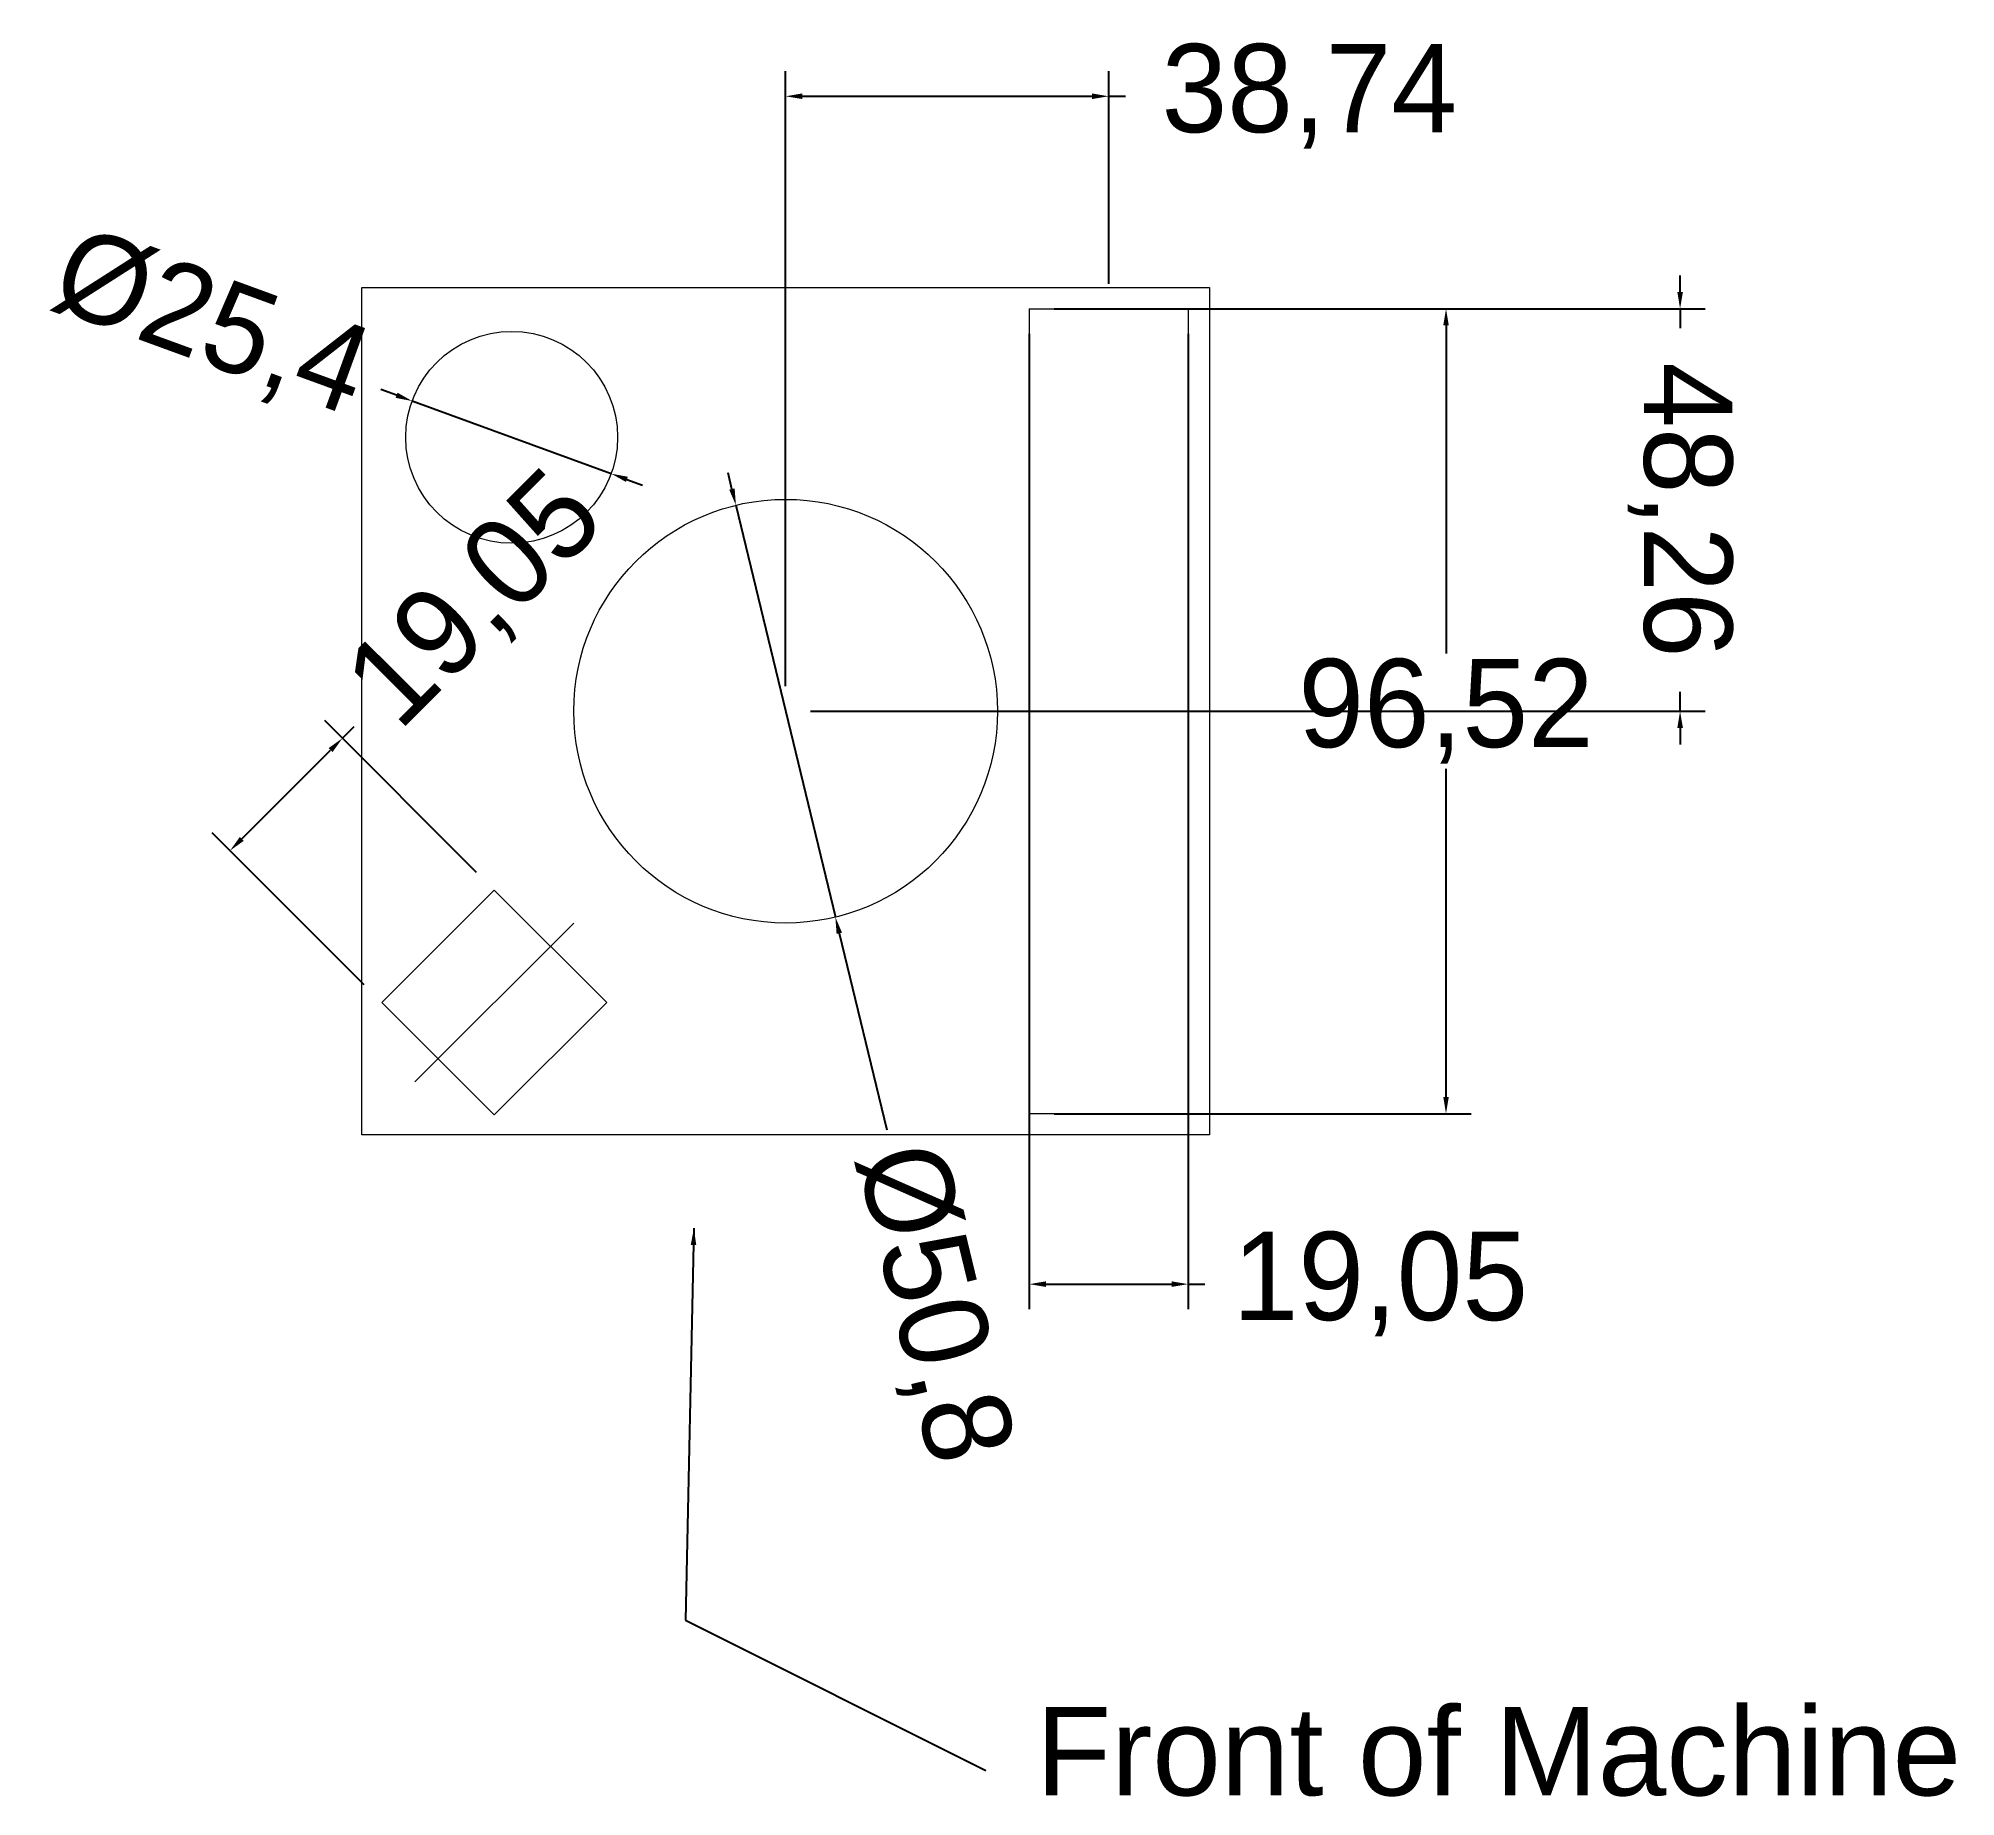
# Model space of a CAD drawing. Header units: millimetres. Extents: x -90 to 140, y -130 to 81.
import ezdxf

# ---------------------------------------------------------------- set-up
doc = ezdxf.new("R2010")
doc.units = ezdxf.units.MM
doc.layers.add('Dims', color=1, linetype='Continuous')
doc.layers.add('Geometry', color=1, linetype='Continuous')
doc.styles.add('Arial10.583300', font='arial.ttf', dxfattribs={"height": 0.2})
doc.dimstyles.new('ISO-25', dxfattribs={"dimtxt": 2.5, "dimasz": 2.5, "dimexe": 1.25, "dimexo": 0.625, "dimtad": 1, "dimtxsty": 'Standard', "dimcen": 2.5, "dimadec": 0, "dimazin": 0, "dimtfac": 1, "dimtmove": 0, "dimatfit": 3, "dimfxl": 1, "dimarcsym": 0})

# ---------------------------------------------------------------- blocks, each defined once
blk = doc.blocks.new('*D1')
at = {"layer": 'Defpoints', "color": 0}
for p in [(-44.77, 37.19), (-20.91, 28.48)]:
    blk.add_point(p, dxfattribs=at)
at = {"layer": 'Dims', "color": 0, "lineweight": -2}
for p, q in [((-46.65, 37.88), (-48.53, 38.57)), ((-20.91, 28.48), (-44.77, 37.19)), ((-19.03, 27.8), (-17.15, 27.11))]:
    blk.add_line(p, q, dxfattribs=at)
at = {"layer": 'Dims', "color": 0}
for points in [[(-46.76, 37.57), (-46.53, 38.19), (-44.77, 37.19)], [(-18.92, 28.11), (-19.14, 27.49), (-20.91, 28.48)]]:
    blk.add_solid(points, dxfattribs=at)
at = {"layer": 'Dims', "color": 0, "lineweight": 5, "insert": (-69, 46.04), "char_height": 10.583, "attachment_point": 5, "rotation": 339.9476}
blk.add_mtext('%%c25,4', dxfattribs=at)
blk = doc.blocks.new('*D2')
at = {"layer": 'Defpoints', "color": 0}
for p in [(29.21, 48.26), (48.26, 48.26), (48.26, -68.7)]:
    blk.add_point(p, dxfattribs=at)
at = {"layer": 'Dims', "color": 0, "lineweight": -2}
for p, q in [((29.21, 45.26), (29.21, -71.7)), ((48.26, 45.26), (48.26, -71.7)), ((31.21, -68.7), (46.26, -68.7)), ((48.26, -68.7), (50.26, -68.7))]:
    blk.add_line(p, q, dxfattribs=at)
at = {"layer": 'Dims', "color": 0}
for points in [[(31.21, -68.36), (31.21, -69.03), (29.21, -68.7)], [(46.26, -69.03), (46.26, -68.36), (48.26, -68.7)]]:
    blk.add_solid(points, dxfattribs=at)
at = {"layer": 'Dims', "color": 0, "lineweight": 5, "insert": (71.3, -68.7), "char_height": 10.583, "attachment_point": 5}
blk.add_mtext('19,05', dxfattribs=at)
blk = doc.blocks.new('*D3')
at = {"layer": 'Defpoints', "color": 0}
for p in [(29.21, 48.26), (79.17, 48.26), (29.21, -48.26)]:
    blk.add_point(p, dxfattribs=at)
at = {"layer": 'Dims', "color": 0, "lineweight": -2}
for p, q in [((32.21, 48.26), (82.17, 48.26)), ((79.17, 46.26), (79.17, 6.92)), ((79.17, -46.26), (79.17, -6.92)), ((32.21, -48.26), (82.17, -48.26))]:
    blk.add_line(p, q, dxfattribs=at)
at = {"layer": 'Dims', "color": 0}
for points in [[(79.5, 46.26), (78.84, 46.26), (79.17, 48.26)], [(78.84, -46.26), (79.5, -46.26), (79.17, -48.26)]]:
    blk.add_solid(points, dxfattribs=at)
at = {"layer": 'Dims', "color": 0, "lineweight": 5, "insert": (79.17, 0), "char_height": 10.583, "attachment_point": 5}
blk.add_mtext('96,52', dxfattribs=at)
blk = doc.blocks.new('*D4')
at = {"layer": 'Defpoints', "color": 0}
for p in [(-53.13, -3.24), (-34.92, -21.45), (-48.4, -34.92)]:
    blk.add_point(p, dxfattribs=at)
at = {"layer": 'Dims', "color": 0, "lineweight": -2}
for p, q in [((-37.05, -19.33), (-55.26, -1.12)), ((-53.13, -3.24), (-51.72, -1.83)), ((-65.19, -15.3), (-54.55, -4.66)), ((-50.52, -32.8), (-68.73, -14.59))]:
    blk.add_line(p, q, dxfattribs=at)
at = {"layer": 'Dims', "color": 0}
for points in [[(-54.31, -4.89), (-54.78, -4.42), (-53.13, -3.24)], [(-65.43, -15.07), (-64.96, -15.54), (-66.61, -16.72)]]:
    blk.add_solid(points, dxfattribs=at)
at = {"layer": 'Dims', "color": 0, "lineweight": 5, "insert": (-36.85, 13.04), "char_height": 10.583, "attachment_point": 5, "rotation": 45}
blk.add_mtext('19,05', dxfattribs=at)
blk = doc.blocks.new('*D5')
at = {"layer": 'Defpoints', "color": 0}
for p in [(38.73, 48.26), (107.23, 48.26), (0, 0)]:
    blk.add_point(p, dxfattribs=at)
at = {"layer": 'Dims', "color": 0, "lineweight": -2}
for p, q in [((107.23, 50.26), (107.23, 52.26)), ((41.73, 48.26), (110.23, 48.26)), ((107.23, 48.26), (107.23, 45.92)), ((107.23, 0), (107.23, 2.34)), ((3, 0), (110.23, 0)), ((107.23, -2), (107.23, -4))]:
    blk.add_line(p, q, dxfattribs=at)
at = {"layer": 'Dims', "color": 0}
for points in [[(106.9, 50.26), (107.57, 50.26), (107.23, 48.26)], [(107.57, -2), (106.9, -2), (107.23, 0)]]:
    blk.add_solid(points, dxfattribs=at)
at = {"layer": 'Dims', "color": 0, "lineweight": 5, "insert": (107.23, 24.13), "char_height": 10.583, "attachment_point": 5, "rotation": 270}
blk.add_mtext('48,26', dxfattribs=at)
blk = doc.blocks.new('*D6')
at = {"layer": 'Defpoints', "color": 0}
for p in [(38.73, 73.73), (38.73, 48.26), (0, 0)]:
    blk.add_point(p, dxfattribs=at)
at = {"layer": 'Dims', "color": 0, "lineweight": -2}
for p, q in [((0, 3), (0, 76.73)), ((38.73, 51.26), (38.73, 76.73)), ((2, 73.73), (36.73, 73.73)), ((38.73, 73.73), (40.73, 73.73))]:
    blk.add_line(p, q, dxfattribs=at)
at = {"layer": 'Dims', "color": 0}
for points in [[(2, 74.07), (2, 73.4), (0, 73.73)], [(36.73, 73.4), (36.73, 74.07), (38.73, 73.73)]]:
    blk.add_solid(points, dxfattribs=at)
at = {"layer": 'Dims', "color": 0, "lineweight": 5, "insert": (62.78, 73.73), "char_height": 10.583, "attachment_point": 5}
blk.add_mtext('38,74', dxfattribs=at)
blk = doc.blocks.new('*D7')
at = {"layer": 'Defpoints', "color": 0}
for p in [(-5.96, 24.69), (5.96, -24.69)]:
    blk.add_point(p, dxfattribs=at)
at = {"layer": 'Dims', "color": 0, "lineweight": -2}
for p, q in [((-6.43, 26.63), (-6.9, 28.58)), ((-5.96, 24.69), (5.96, -24.69)), ((6.43, -26.63), (12.12, -50.19))]:
    blk.add_line(p, q, dxfattribs=at)
at = {"layer": 'Dims', "color": 0}
for points in [[(-6.76, 26.56), (-6.11, 26.71), (-5.96, 24.69)], [(6.76, -26.56), (6.11, -26.71), (5.96, -24.69)]]:
    blk.add_solid(points, dxfattribs=at)
at = {"layer": 'Dims', "color": 0, "lineweight": 5, "insert": (17.18, -71.13), "char_height": 10.583, "attachment_point": 5, "rotation": 283.5777}
blk.add_mtext('%%c50,8', dxfattribs=at)

msp = doc.modelspace()

# ---------------------------------------------------------------- linework, layer by layer
at = {"layer": 'Geometry', "color": 18, "lineweight": 5, "true_color": 0x000000}
for p, q in [((-50.8, -50.8), (-50.8, 50.8)), ((-50.8, 50.8), (50.8, 50.8)), ((50.8, 50.8), (50.8, -50.8)), ((29.21, 48.26), (48.26, 48.26)), ((29.21, 48.26), (29.21, -48.26)), ((48.26, 48.26), (48.26, -48.26)), ((-34.925, -21.455), (-48.395, -34.925)), ((-21.455, -34.925), (-34.925, -21.455)), ((-25.4, -25.4), (-44.45, -44.45)), ((-34.925, -48.395), (-48.395, -34.925)), ((-21.455, -34.925), (-34.925, -48.395)), ((48.26, -48.26), (29.21, -48.26)), ((50.8, -50.8), (-50.8, -50.8))]:
    msp.add_line(p, q, dxfattribs=at)
for centre, radius in [((-32.839, 32.839), 12.7), ((0, 0), 25.4)]:
    msp.add_circle(centre, radius, dxfattribs=at)

# ---------------------------------------------------------------- texts
at = {"layer": 'Dims', "color": 18, "lineweight": 5, "true_color": 0x000000, "style": 'Arial10.583300'}
msp.add_text('Front of Machine', height=10.58333, dxfattribs=at).set_placement((30, -130))

# ---------------------------------------------------------------- dimensions: what is measured, and where the dimension line sits
at = {"layer": 'Dims', "color": 18, "lineweight": 5, "true_color": 0x000000}
dim = msp.add_linear_dim(base=(38.735, 73.733036566), p1=(0, 0), p2=(38.735, 48.26), dimstyle='ISO-25', override={"dimtxt": 10.583333, "dimasz": 2, "dimexe": 3, "dimexo": 3, "dimtad": 0, "dimtih": 1}, dxfattribs=at)
dim.commit()
dim.dimension.update_dxf_attribs({"geometry": '*D6', "text_midpoint": (62.778650794, 73.733036566)})
for p1, p2, picture, middle in [((-20.909, 28.485), (-44.77, 37.194), '*D1', (-68.998, 46.037)), ((-5.963, 24.69), (5.963, -24.69), '*D7', (17.178, -71.129))]:
    dim = msp.add_diameter_dim_2p(p1=p1, p2=p2, dimstyle='ISO-25', override={"dimtxt": 10.583333, "dimasz": 2, "dimexe": 3, "dimexo": 3, "dimtad": 0, "dimtih": 1}, dxfattribs=at)
    dim.commit()
    dim.dimension.update_dxf_attribs({"geometry": picture, "text_midpoint": middle, "dimtype": 163})
dim = msp.add_linear_dim(base=(107.232, 48.26), p1=(0, 0), p2=(38.735, 48.26), angle=90, dimstyle='ISO-25', override={"dimtxt": 10.583333, "dimasz": 2, "dimexe": 3, "dimexo": 3, "dimtad": 0, "dimtih": 1}, dxfattribs=at)
dim.commit()
dim.dimension.update_dxf_attribs({"geometry": '*D5', "text_midpoint": (107.232, 24.13)})
for p1, p2, distance, picture, middle in [((29.21, 48.26), (48.26, 48.26), -116.957, '*D2', (71.296, -68.697)), ((29.21, -48.26), (29.21, 48.26), -49.96, '*D3', (79.17, 0)), ((-48.395, -34.925), (-34.925, -21.455), 25.752, '*D4', (-36.846, 13.044))]:
    dim = msp.add_aligned_dim(p1=p1, p2=p2, distance=distance, dimstyle='ISO-25', override={"dimtxt": 10.583333, "dimasz": 2, "dimexe": 3, "dimexo": 3, "dimtad": 0, "dimtih": 1}, dxfattribs=at)
    dim.commit()
    dim.dimension.update_dxf_attribs({"geometry": picture, "text_midpoint": middle})

# ---------------------------------------------------------------- leaders
msp.add_leader([(-11, -62), (-12, -109), (24, -127)], dimstyle='ISO-25', override={"dimasz": 2}, dxfattribs=at)

doc.saveas('drawing.dxf')
